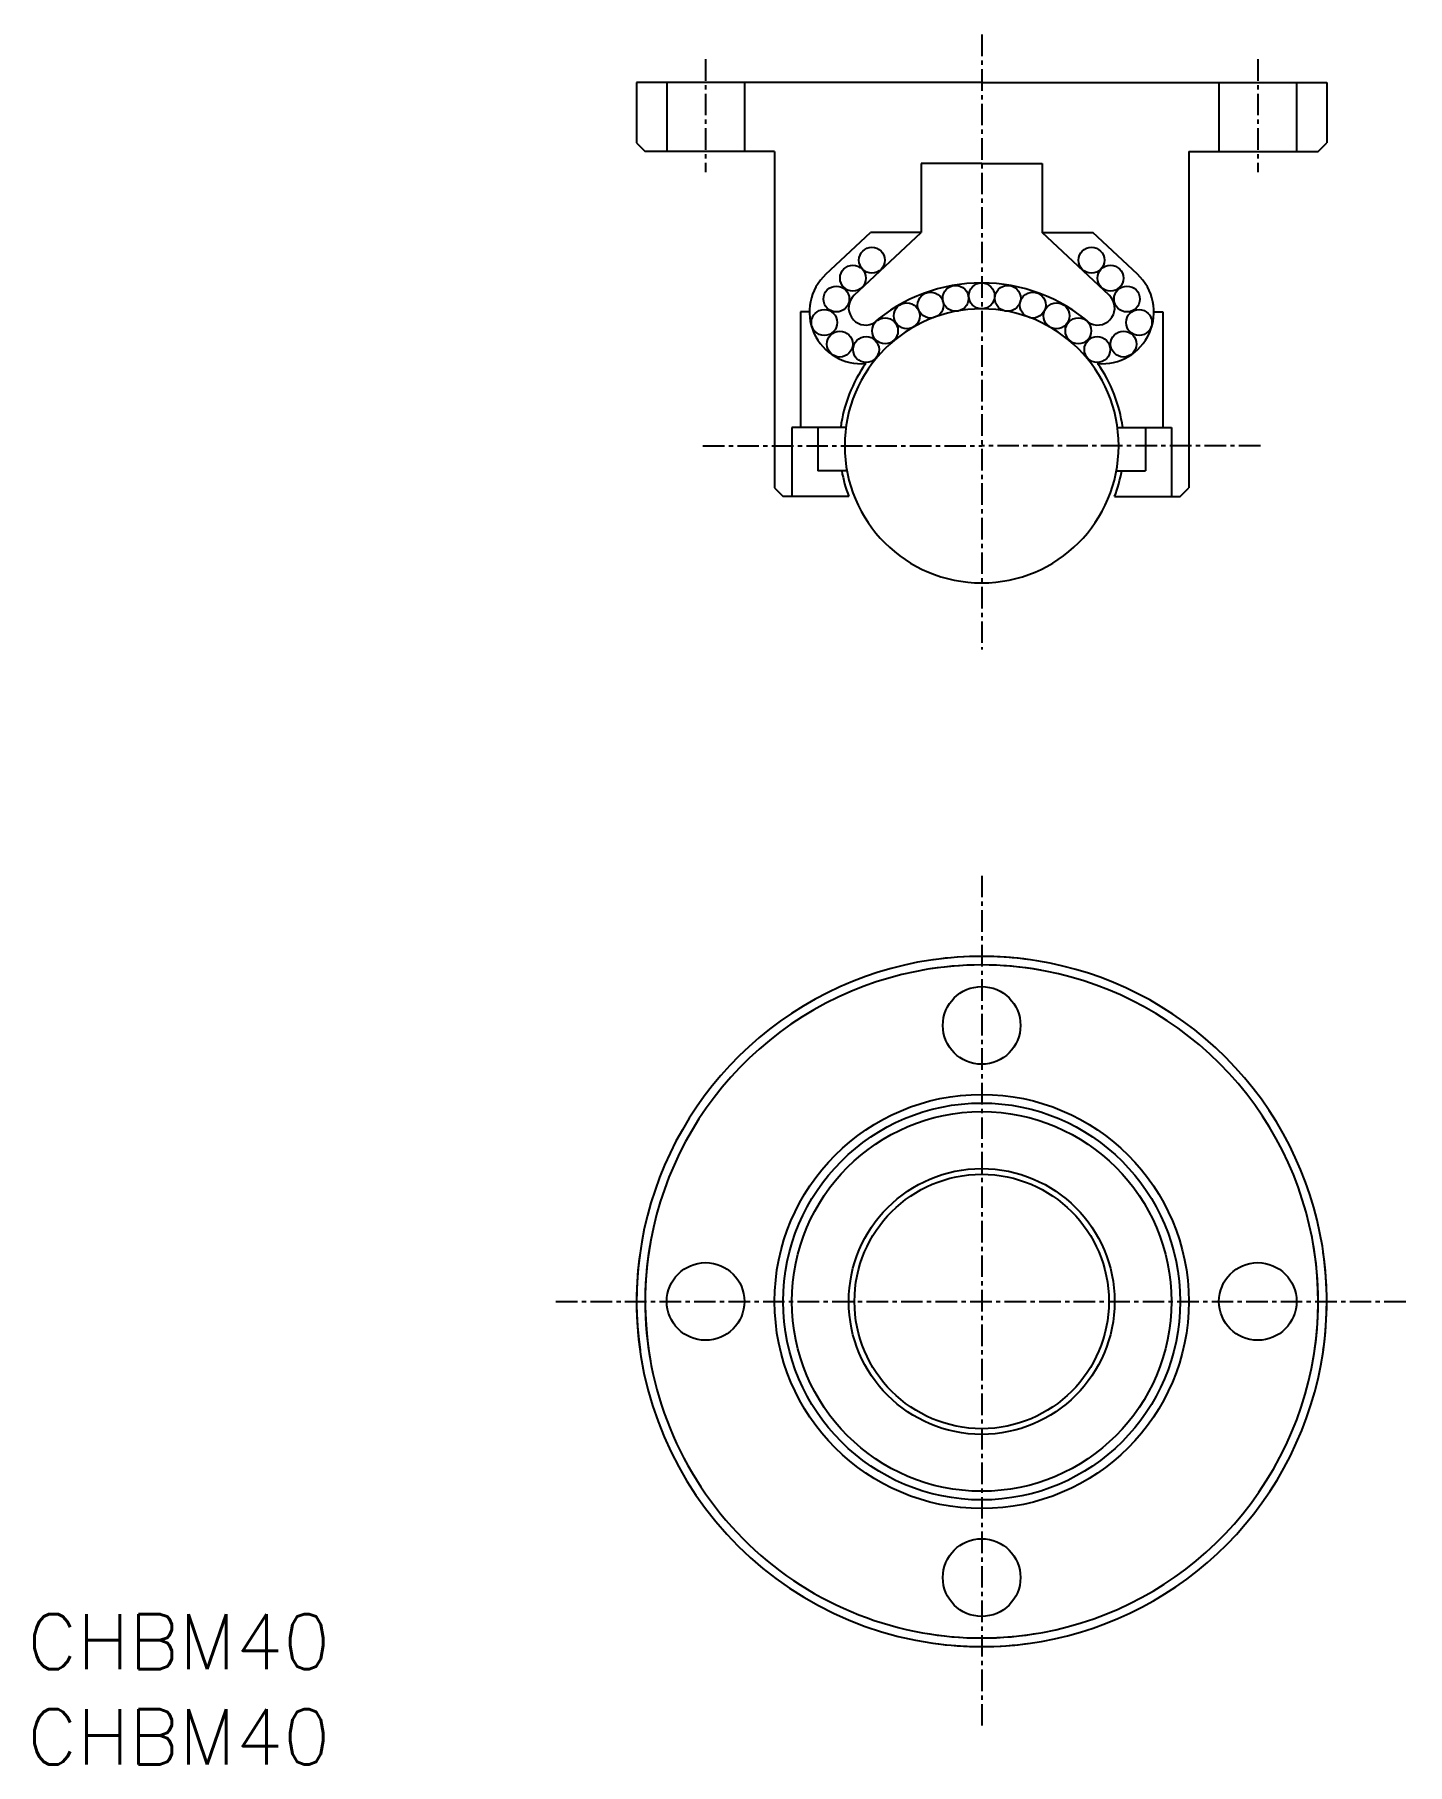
# Model space of a CAD drawing. Extents: x -55 to 25, y -76 to 24.
import ezdxf

# ---------------------------------------------------------------- set-up
doc = ezdxf.new("R2010")
doc.units = 0
doc.linetypes.add('CENTER', pattern=[2, 1.25, -0.25, 0.25, -0.25])
doc.layers.get('0').update_dxf_attribs({"linetype": 'CONTINUOUS'})
doc.layers.add('CENTER', color=1, linetype='CENTER')
doc.styles.get("Standard").update_dxf_attribs({"font": 'txt.shx', "bigfont": 'bigfont.shx'})

msp = doc.modelspace()

# ---------------------------------------------------------------- linework, layer by layer
at = {"color": 7, "linetype": 'CONTINUOUS'}
for p, q in [((0, 21.06), (-20, 21.06)), ((-20, 21.06), (-20, 17.56)), ((-18.25, 21.06), (-18.25, 17.06)), ((-13.75, 21.06), (-13.75, 17.06)), ((0, 21.06), (20, 21.06)), ((13.75, 21.06), (13.75, 17.06)), ((18.25, 21.06), (18.25, 17.06)), ((20, 21.06), (20, 17.56)), ((-20, 17.56), (-19.5, 17.06)), ((-12, 17.06), (-19.5, 17.06)), ((-12, 17.06), (-12, -2.44)), ((12, 17.06), (12, -2.44)), ((12, 17.06), (19.5, 17.06)), ((19.5, 17.06), (20, 17.56)), ((-3.5, 16.36), (-3.5, 12.36)), ((0, 16.36), (-3.5, 16.36)), ((0, 16.36), (3.5, 16.36)), ((3.5, 16.36), (3.5, 12.36)), ((-9.03, 9.95), (-6.45, 12.36)), ((-7.39, 8.73), (-3.5, 12.36)), ((-3.5, 12.36), (-6.45, 12.36)), ((3.5, 12.36), (6.45, 12.36)), ((7.39, 8.73), (3.5, 12.36)), ((9.03, 9.95), (6.45, 12.36)), ((-9.98, 7.76), (-10.5, 7.76)), ((-10.5, 7.76), (-10.5, 1.06)), ((9.98, 7.76), (10.5, 7.76)), ((10.5, 7.76), (10.5, 1.06)), ((-7.87, 1.06), (-11, 1.06)), ((-11, 1.06), (-11, -2.94)), ((-9.5, 1.06), (-9.5, -1.44)), ((7.87, 1.06), (11, 1.06)), ((9.5, 1.06), (9.5, -1.44)), ((11, 1.06), (11, -2.94)), ((-7.81, -1.44), (-9.5, -1.44)), ((7.81, -1.44), (9.5, -1.44)), ((-12, -2.44), (-11.5, -2.94)), ((-7.7, -2.94), (-11.5, -2.94)), ((7.7, -2.94), (11.5, -2.94)), ((11.5, -2.94), (12, -2.44))]:
    msp.add_line(p, q, dxfattribs=at)
for centre, radius in [((-6.36, 10.76), 0.75), ((6.36, 10.76), 0.75), ((-7.46, 9.72), 0.75), ((7.46, 9.72), 0.75), ((-8.42, 8.51), 0.75), ((-1.51, 8.55), 0.75), ((0, 8.69), 0.75), ((1.51, 8.55), 0.75), ((8.42, 8.51), 0.75), ((-4.34, 7.54), 0.75), ((-2.96, 8.16), 0.75), ((2.96, 8.16), 0.75), ((4.34, 7.54), 0.75), ((-9.12, 7.15), 0.75), ((-5.6, 6.67), 0.75), ((5.6, 6.67), 0.75), ((9.12, 7.15), 0.75), ((-8.22, 5.9), 0.75), ((-6.7, 5.58), 0.75), ((6.7, 5.58), 0.75), ((8.22, 5.9), 0.75), ((0, -33.58), 2.25), ((0, -49.58), 12), ((0, -49.58), 11.5), ((0, -49.58), 11), ((0, -49.58), 7.7), ((0, -49.58), 7.37), ((-16, -49.58), 2.25), ((16, -49.58), 2.25), ((0, -65.58), 2.25)]:
    msp.add_circle(centre, radius, dxfattribs=at)
for centre, radius, start, end in [((-6.98, 7.76), 3, 133, 275.1072), ((0, -0.18), 9.62, 90, 130.9943), ((0, -0.18), 9.62, 49.0057, 90), ((6.98, 7.76), 3, 264.8928, 47), ((-6.71, 8), 1, 133, 293.4863), ((6.71, 8), 1, 246.5137, 47), ((0, 0), 7.94, 90, 270), ((0, 0), 7.94, 270, 90), ((0, 0), 8.24, 144.6285, 172.5892), ((0, 0), 8.24, 7.4108, 35.3715), ((0, 0), 8.24, 190.05, 200.8916), ((0, 0), 8.24, 339.1084, 349.95), ((0, -49.58), 20, 261.8699, 188.1301), ((0, -49.58), 20, 81.8699, 98.1301), ((0, -49.58), 19.5, 259.8638, 190.1362), ((0, -49.58), 19.5, 79.8638, 100.1362), ((0, -49.58), 20, 171.8699, 261.8699), ((0, -49.58), 20, 171.8699, 188.1301), ((0, -49.58), 19.5, 169.8638, 259.8638), ((0, -49.58), 19.5, 169.8638, 190.1362), ((0, -49.58), 19.5, 349.8638, 10.1362), ((0, -49.58), 19.5, 349.8638, 10.1362), ((0, -49.58), 20, 351.8699, 8.1301), ((0, -49.58), 20, 351.8699, 8.1301), ((0, -49.58), 19.5, 259.8638, 280.1362), ((0, -49.58), 20, 261.8699, 278.1301)]:
    msp.add_arc(centre, radius, start, end, dxfattribs=at)
at = {"layer": 'CENTER', "color": 1, "linetype": 'CENTER'}
for p, q in [((0, 23.83), (0, -11.79)), ((0, 23.83), (0, -11.79)), ((-16, 22.41), (-16, 15.86)), ((16, 22.41), (16, 15.86)), ((-16.16, 0), (0, 0)), ((16.16, 0), (0, 0)), ((0, -24.91), (0, -74.25)), ((-24.67, -49.58), (24.67, -49.58))]:
    msp.add_line(p, q, dxfattribs=at)

# ---------------------------------------------------------------- texts
at = {"color": 7, "linetype": 'CONTINUOUS'}
for p in [(-55.3, -70.89), (-55.3, -76.41)]:
    msp.add_text('CHBM40', height=3.2, dxfattribs=at).set_placement(p)

doc.saveas('drawing.dxf')
